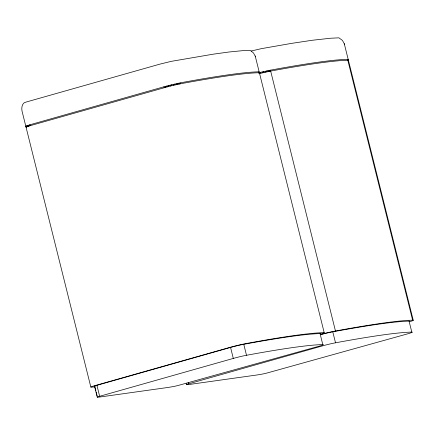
<?xml version="1.0" encoding="UTF-8"?>
<svg xmlns="http://www.w3.org/2000/svg" width="435" height="435" viewBox="0 0 435 435"><rect width="100%" height="100%" fill="white"/><g stroke="black" fill="none" stroke-linecap="round" stroke-linejoin="round"><path stroke-width="0.65" d="M171.613 84.814L181.422 82.645A336.108 18.759 -14 0 1 258.564 71.824L259.042 72.085M348.288 60.519L347.81 60.258A336.108 18.759 -14 0 0 270.662 71.079L260.869 73.216L260.647 72.297L270.434 70.16A336.108 18.759 -14 0 1 347.581 59.345L348.185 59.383L347.717 59.78M173.19 84.433L173.456 85.309L181.651 83.558A336.108 18.759 -14 0 1 258.792 72.743L259.401 72.775L258.934 73.178M262.202 71.954L262.425 72.835M173.407 85.32L171.858 85.695L171.629 84.781L163.854 86.81L29.814 124.807L25.937 126.302M30.173 125.682L26.035 127.134L26.377 127.216M174.729 84.075L174.946 84.961M263.74 71.596L263.963 72.476M176.213 83.737L176.431 84.624M265.225 71.258L265.448 72.139M177.621 83.433L177.844 84.314M266.639 70.948L266.862 71.835M347.744 59.557L348.185 59.383M178.943 83.156L179.166 84.037M267.96 70.671L268.177 71.557M180.155 82.916L180.378 83.797M269.173 70.432L269.39 71.318M26.394 127.14L25.888 126.145M347.744 59.416L348.201 60.253M168.671 86.489L30.042 125.72L29.95 124.796M348.212 59.47L347.772 59.644L348.06 59.606M27.16 126.628L26.943 125.748M167.122 86.897L166.904 86.01M27.612 126.471L27.394 125.59M28.144 126.297L27.922 125.41M320.448 333.797A10.745 0.598 -14 0 0 320.388 333.601L320.051 333.607A332.345 18.553 -14 0 0 243.769 344.303L242.828 344.476A10.745 0.598 -14 0 0 231.73 347.108L96.412 385.459A5.35 0.299 -14 0 0 94.585 386.209L95.102 386.188M99.648 396.296L99.153 396.443A5.35 0.299 -14 0 0 97.326 397.188L97.842 397.171A57.947 3.235 -14 0 0 103.497 396.502L165.039 387.873A57.947 3.235 -14 0 0 172.445 386.71L173.723 386.476A5.35 0.299 -14 0 0 178.861 385.269L318.904 346.255A10.745 0.598 -14 0 0 323.123 344.585L322.792 344.585A332.345 18.553 -14 0 0 246.504 355.281L245.563 355.46A10.745 0.598 -14 0 0 234.47 358.092L99.648 396.296L96.913 385.318M188.665 383.817L188.165 383.964A5.35 0.299 -14 0 0 186.338 384.709L186.854 384.687A57.947 3.235 -14 0 0 192.509 384.018L254.056 375.389A57.947 3.235 -14 0 0 261.462 374.225L262.74 373.997A5.35 0.299 -14 0 0 267.873 372.784L407.921 333.77A10.745 0.598 -14 0 0 412.141 332.101L411.809 332.106A332.345 18.553 -14 0 0 335.521 342.802L334.58 342.976A10.745 0.598 -14 0 0 323.482 345.613L188.665 383.817L188.344 382.523M28.753 126.101L28.531 125.22M165.626 87.299L165.403 86.418M29.428 125.9L29.21 125.014M164.185 87.696L163.968 86.815M251.234 51.015L261.207 48.687L291.461 43.391L312.156 40.281L330.698 38.22L338.925 37.84L342.427 40.39L344.237 43.625M171.858 85.695L168.639 86.5L168.454 85.608M259.032 72.699L260.647 72.297M259.26 73.613L260.869 73.216M409.069 321.122A332.345 18.553 -14 0 0 332.786 331.823L331.84 331.997A10.745 0.598 -14 0 0 320.747 334.629M259.401 72.775L258.928 72.83M259.429 72.868L258.955 72.917M259.032 73.042L258.961 71.819M170.031 85.206L170.243 86.092M255.22 56.11L253.409 52.869L250.571 50.629L249.75 50.291L243.812 50.547L229.071 51.999L213.324 54.163L171.276 61.346L159.928 64.124L26.274 102.007C22.131 102.388 21.255 107.771 22.027 111.077L90.839 387.063M344.411 44.234L413.25 320.312M255.394 56.719L324.233 332.797M344.205 43.538L344.438 44.326M255.193 56.017L255.421 56.806M347.581 59.345L412.619 320.187A14.529 0.81 -14 0 1 409.699 321.721M411.809 332.106L409.069 321.122L409.406 321.122A10.745 0.598 -14 0 1 409.58 321.215M270.434 70.16L335.472 331.008A336.108 18.759 -14 0 1 412.619 320.187M332.78 331.823L335.521 342.802M320.051 333.607L322.792 344.585M243.769 344.303L246.504 355.281M230.561 347.435L233.301 358.413M186.158 383.414L186.479 384.709M94.727 386.209L95.858 390.728M96.178 392.022L97.141 395.899M94.509 386.16L97.25 397.144M26.35 125.922L26.578 126.835M26.073 126.047L26.301 126.96M320.889 334.363A14.529 0.81 -14 0 1 335.472 331.008M320.682 334.2A14.529 0.81 -14 0 0 323.602 332.672A336.108 18.759 -14 0 0 246.455 343.487A14.529 0.81 -14 0 0 228.892 347.657L94.852 385.649A9.135 0.511 -14 0 0 91.181 387.145A61.726 3.447 -14 0 0 94.835 386.802"/></g></svg>
